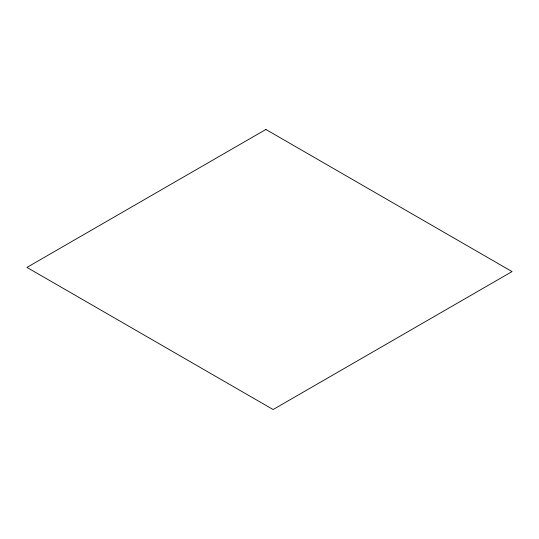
<?xml version="1.0" encoding="UTF-8"?>
<svg xmlns="http://www.w3.org/2000/svg" width="539" height="539" viewBox="0 0 539 539"><rect width="100%" height="100%" fill="white"/><g stroke="black" fill="none" stroke-linecap="round" stroke-linejoin="round"><path stroke-width="0.81" d="M265.882 129.468L26.95 267.411L273.118 409.532L512.05 271.589L265.882 129.468"/></g></svg>
